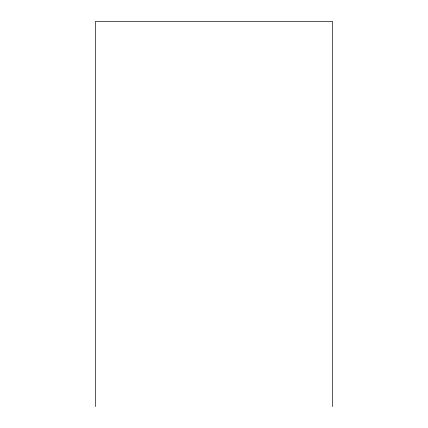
<?xml version="1.0" encoding="UTF-8"?>
<svg xmlns="http://www.w3.org/2000/svg" width="428" height="428" viewBox="0 0 428 428"><rect width="100%" height="100%" fill="white"/><g stroke="black" fill="none" stroke-linecap="round" stroke-linejoin="round"><path stroke-width="0.64" d="M332.545 406.6L332.545 21.4L95.455 21.4L95.455 406.6"/></g></svg>
